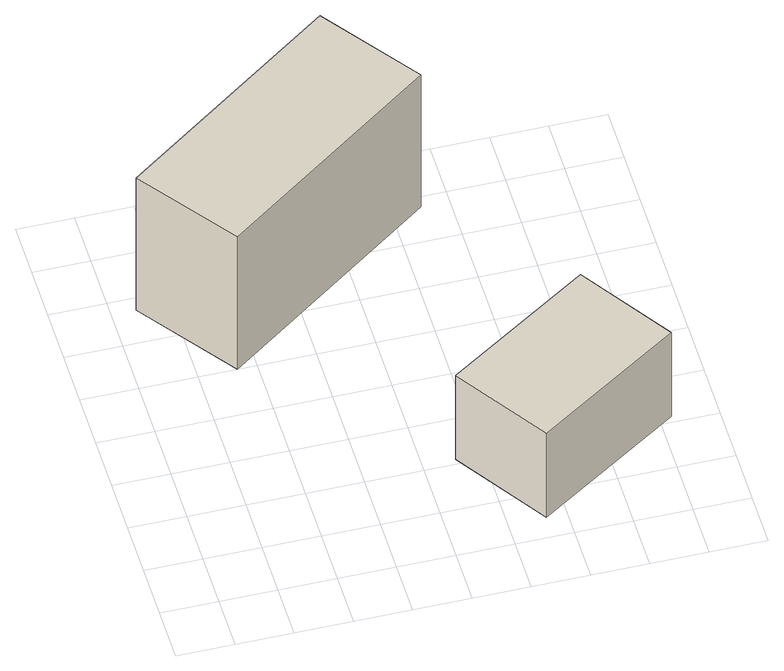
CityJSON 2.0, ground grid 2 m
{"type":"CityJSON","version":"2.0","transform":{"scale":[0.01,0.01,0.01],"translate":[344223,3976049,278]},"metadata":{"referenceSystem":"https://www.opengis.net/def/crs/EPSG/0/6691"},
"CityObjects":{
"building1":{"type":"Building","attributes":{"measuredHeight":7.6},"geometry":[{"type":"Solid","lod":"1","boundaries":[[[[0,1,2,3]],[[2,4,5,3]],[[1,6,4,2]],[[0,7,6,1]],[[3,5,7,0]],[[4,6,7,5]]]]}]},
"building2":{"type":"Building","attributes":{"measuredHeight":4.6},"geometry":[{"type":"Solid","lod":"1","boundaries":[[[[8,9,10,11]],[[10,12,13,11]],[[9,14,12,10]],[[8,15,14,9]],[[11,13,15,8]],[[12,14,15,13]]]]}]}
},
"vertices":[
[818,1769,160],[1066,1424,160],[297,870,160],[48,1215,160],[297,870,780],[48,1215,780],[1066,1424,780],[818,1769,780],
[1424,757,20],[1641,425,20],[1129,90,20],[912,422,20],[1129,90,414],[912,422,414],[1641,425,414],[1424,757,414]
]}
